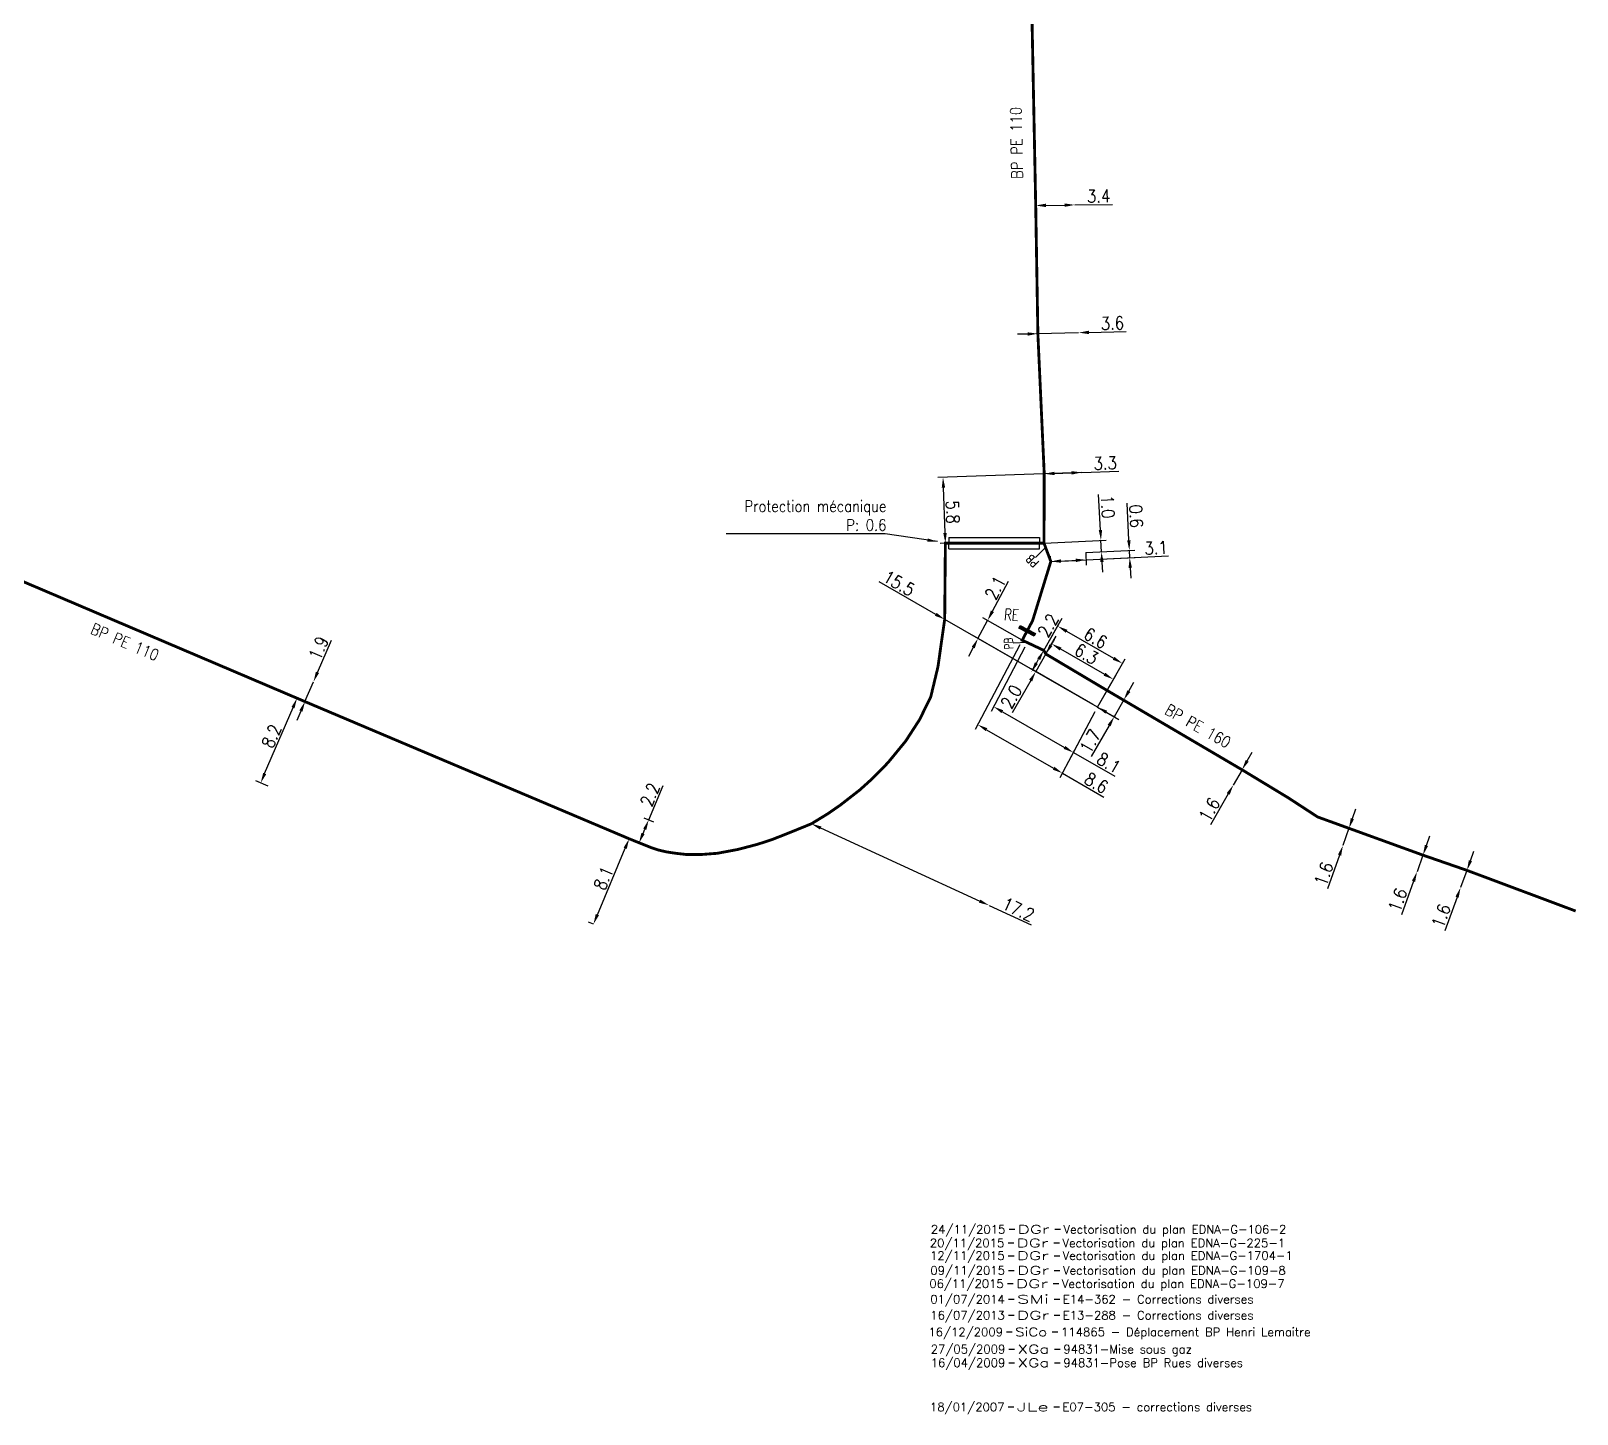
# Model space of a CAD drawing. Header units: millimetres. Extents: x 183997 to 185000, y 127999 to 129007.
# Drawn here: x 184864 to 185000.1, y 128010.3 to 128132 of the extents above; entities that cross this region are included whole.
import ezdxf
from ezdxf.enums import TextEntityAlignment as Align

# ---------------------------------------------------------------- set-up
doc = ezdxf.new("R2010")
doc.units = ezdxf.units.MM
doc.header["$PDMODE"] = 34
doc.linetypes.add('L_25_PE', pattern=[2000, 1000, 1000])
doc.layers.get('0').update_dxf_attribs({"linetype": 'CONTINUOUS'})
doc.layers.get('DEFPOINTS').update_dxf_attribs({"linetype": 'CONTINUOUS'})
for name, color, linetype in [('L_150', 1, 'CONTINUOUS'), ('L_340', 7, 'CONTINUOUS'), ('L_420', 7, 'CONTINUOUS')]:
    doc.layers.add(name, color=color, linetype=linetype)
doc.layers.add('L_910', color=7, linetype='CONTINUOUS', plot=False)
doc.styles.add('G_ROMANS', font='ROMANS.SHX', dxfattribs={"width": 0.75})
doc.styles.get("Standard").update_dxf_attribs({"font": 'romans.shx', "width": 0.85})
doc.dimstyles.get("Standard").update_dxf_attribs({"dimtxt": 1.5, "dimasz": 1.2, "dimexe": 0.625, "dimexo": 0.625, "dimgap": 0.25, "dimtad": 1, "dimdec": 1, "dimzin": 0, "dimdsep": 46, "dimtxsty": 'Standard', "dimcen": -0.5, "dimadec": 0, "dimazin": 0, "dimtfac": 1, "dimtdec": 1, "dimtmove": 0, "dimatfit": 3, "dimfxl": 0, "dimtolj": 1, "dimtzin": 0, "dimarcsym": 0})

# ---------------------------------------------------------------- blocks, each defined once
blk = doc.blocks.new('GIS_MODF')
at = {"color": 0, "linetype": 'Continuous', "flags": 128}
for points in [[(-2.26, -0.01), (-1.76, -0.01)], [(1.76, -0.01), (2.26, -0.01)]]:
    blk.add_lwpolyline(points, dxfattribs=at)
at = {"color": 0, "linetype": 'Continuous'}
blk.add_attdef('DATE', text='', height=0.75, dxfattribs=at).set_placement((-2.58, -0.39), align=Align.RIGHT)
at = {"color": 0, "linetype": 'Continuous', "width": 3.590909}
blk.add_attdef('USER', text='', height=0.75, dxfattribs=at).set_placement((-1.52, -0.39), (1.31, -0.39), align=Align.FIT)
at = {"color": 0, "linetype": 'Continuous'}
blk.add_attdef('DESC', (2.53, -0.39), '', height=0.75, dxfattribs=at)
blk = doc.blocks.new('L_340_13')
at = {"color": 0, "linetype": 'Continuous', "flags": 128}
blk.add_lwpolyline([(0, 0), (0, 1.25)], dxfattribs=at)
at = {"color": 0, "linetype": 'Continuous', "style": 'G_ROMANS', "width": 0.75}
blk.add_text('PB', height=0.75, dxfattribs=at).set_placement((0, 1.66), align=Align.MIDDLE)
at = {"color": 0, "linetype": 'Continuous', "width": 0.75, "flags": 3}
for tag, p in [('DEF_LEG', (0, -10)), ('DEF_COUP', (0, -12.5)), ('DEF_TYPE', (0, -15))]:
    blk.add_attdef(tag, text='', height=1.2, dxfattribs=at).set_placement(p, align=Align.MIDDLE)
blk = doc.blocks.new('L_340_21')
at = {"linetype": 'Continuous'}
blk.add_hatch(color=0, dxfattribs=at).paths.add_polyline_path([(0.125, 0.75), (-0.125, 0.75), (-0.125, -0.75), (0.125, -0.75)])
at = {"color": 0, "linetype": 'Continuous'}
blk.add_lwpolyline([(-0.125, 0.75), (0.125, 0.75), (0.125, -0.75), (-0.125, -0.75)], close=True, dxfattribs=at)
at = {"color": 0, "linetype": 'Continuous', "width": 0.75}
for tag, height, flags, p in [('RE', 1, 8, (0, 2)), ('DEF_LEG', 1.2, 3, (0, -5)), ('DEF_COUP', 1.2, 3, (0, -7.5)), ('DEF_TYPE', 1.2, 3, (0, -10))]:
    blk.add_attdef(tag, text='', height=height, dxfattribs=dict(at, flags=flags)).set_placement(p, align=Align.MIDDLE)
blk = doc.blocks.new('*D716')
at = {"layer": 'DEFPOINTS', "color": 0, "linetype": 'Continuous', "transparency": 16777216}
for p in [(184888.92, 128074.76), (184888.92, 128074.76), (184888.17, 128073.01)]:
    blk.add_point(p, dxfattribs=at)
at = {"layer": 'L_150', "color": 0, "linetype": 'Continuous', "lineweight": -2, "transparency": 16777216}
for p, q in [((184889.27, 128075.58), (184890.49, 128078.43)), ((184888.17, 128073.01), (184888.92, 128074.76)), ((184887.81, 128072.18), (184887.46, 128071.36))]:
    blk.add_line(p, q, dxfattribs=at)
at = {"layer": 'L_150', "color": 0, "linetype": 'Continuous', "transparency": 16777216}
for points in [[(184889.13, 128075.64), (184889.41, 128075.53), (184888.92, 128074.76)], [(184887.67, 128072.24), (184887.95, 128072.13), (184888.17, 128073.01)]]:
    blk.add_solid(points, dxfattribs=at)
at = {"layer": 'L_150', "color": 0, "linetype": 'Continuous', "transparency": 16777216, "insert": (184889.37, 128077.72), "char_height": 1.125, "attachment_point": 5, "rotation": 66.7526}
blk.add_mtext('\\A1;1.9', dxfattribs=at)
blk = doc.blocks.new('*D717')
at = {"layer": 'DEFPOINTS', "color": 0, "linetype": 'Continuous', "transparency": 16777216}
for p in [(184952.48, 128116.67), (184955.92, 128116.72), (184955.92, 128116.72)]:
    blk.add_point(p, dxfattribs=at)
at = {"layer": 'L_150', "color": 0, "linetype": 'Continuous', "lineweight": -2, "transparency": 16777216}
for p, q in [((184953.38, 128116.68), (184955.02, 128116.7)), ((184955.92, 128116.72), (184959.24, 128116.77))]:
    blk.add_line(p, q, dxfattribs=at)
at = {"layer": 'L_150', "color": 0, "linetype": 'Continuous', "transparency": 16777216}
for points in [[(184953.38, 128116.83), (184953.38, 128116.53), (184952.48, 128116.67)], [(184955.02, 128116.85), (184955.02, 128116.55), (184955.92, 128116.72)]]:
    blk.add_solid(points, dxfattribs=at)
at = {"layer": 'L_150', "color": 0, "linetype": 'Continuous', "transparency": 16777216, "insert": (184958.02, 128117.5), "char_height": 1.125, "attachment_point": 5, "rotation": 0.8617}
blk.add_mtext('\\A1;3.4', dxfattribs=at)
blk = doc.blocks.new('*D718')
at = {"layer": 'DEFPOINTS', "color": 0, "linetype": 'Continuous', "transparency": 16777216}
for p in [(184944.32, 128092.74), (184956.53, 128093.18), (184944.53, 128086.95)]:
    blk.add_point(p, dxfattribs=at)
at = {"layer": 'L_150', "color": 0, "linetype": 'Continuous', "lineweight": -2, "transparency": 16777216}
for p, q in [((184956.53, 128093.18), (184943.86, 128092.73)), ((184944.5, 128087.85), (184944.36, 128091.84)), ((184944.53, 128086.95), (184944.06, 128086.93))]:
    blk.add_line(p, q, dxfattribs=at)
at = {"layer": 'L_150', "color": 0, "linetype": 'Continuous', "transparency": 16777216}
for points in [[(184944.51, 128091.85), (184944.21, 128091.84), (184944.32, 128092.74)], [(184944.65, 128087.85), (184944.35, 128087.84), (184944.53, 128086.95)]]:
    blk.add_solid(points, dxfattribs=at)
at = {"layer": 'L_150', "color": 0, "linetype": 'Continuous', "transparency": 16777216, "insert": (184945.18, 128089.68), "char_height": 1.125, "attachment_point": 5, "rotation": 272.0302}
blk.add_mtext('\\A1;5.8', dxfattribs=at)
blk = doc.blocks.new('*D729')
at = {"layer": 'DEFPOINTS', "color": 0, "linetype": 'Continuous', "transparency": 16777216}
for p in [(184958.7, 128074.03), (184957.91, 128072.53), (184959.39, 128071.68)]:
    blk.add_point(p, dxfattribs=at)
at = {"layer": 'L_150', "color": 0, "linetype": 'Continuous', "lineweight": -2, "transparency": 16777216}
for p, q in [((184960.68, 128073.94), (184961.13, 128074.72)), ((184958.7, 128074.03), (184960.64, 128072.92)), ((184960.23, 128073.16), (184959.39, 128071.68)), ((184957.91, 128072.53), (184959.79, 128071.45)), ((184958.94, 128070.9), (184957.37, 128068.18))]:
    blk.add_line(p, q, dxfattribs=at)
at = {"layer": 'L_150', "color": 0, "linetype": 'Continuous', "transparency": 16777216}
for points in [[(184960.55, 128074.01), (184960.81, 128073.86), (184960.23, 128073.16)], [(184958.81, 128070.98), (184959.07, 128070.83), (184959.39, 128071.68)]]:
    blk.add_solid(points, dxfattribs=at)
at = {"layer": 'L_150', "color": 0, "linetype": 'Continuous', "transparency": 16777216, "insert": (184957.28, 128069.52), "char_height": 1.125, "attachment_point": 5, "rotation": 60.1479}
blk.add_mtext('\\A1;1.7', dxfattribs=at)
blk = doc.blocks.new('*D730')
at = {"layer": 'DEFPOINTS', "color": 0, "linetype": 'Continuous', "transparency": 16777216}
for p in [(184990.43, 128058.16), (184989.87, 128056.64), (184989.87, 128056.64)]:
    blk.add_point(p, dxfattribs=at)
at = {"layer": 'L_150', "color": 0, "linetype": 'Continuous', "lineweight": -2, "transparency": 16777216}
for p, q in [((184990.74, 128059.01), (184991.05, 128059.85)), ((184990.43, 128058.16), (184989.87, 128056.64)), ((184989.56, 128055.8), (184988.48, 128052.85))]:
    blk.add_line(p, q, dxfattribs=at)
at = {"layer": 'L_150', "color": 0, "linetype": 'Continuous', "transparency": 16777216}
for points in [[(184990.6, 128059.06), (184990.88, 128058.96), (184990.43, 128058.16)], [(184989.42, 128055.85), (184989.7, 128055.74), (184989.87, 128056.64)]]:
    blk.add_solid(points, dxfattribs=at)
at = {"layer": 'L_150', "color": 0, "linetype": 'Continuous', "transparency": 16777216, "insert": (184988.16, 128054.16), "char_height": 1.125, "attachment_point": 5, "rotation": 69.9086}
blk.add_mtext('\\A1;1.6', dxfattribs=at)
blk = doc.blocks.new('*D731')
at = {"layer": 'DEFPOINTS', "color": 0, "linetype": 'Continuous', "transparency": 16777216}
for p in [(184947.4, 128078.56), (184951.29, 128078.41), (184957.91, 128072.53)]:
    blk.add_point(p, dxfattribs=at)
at = {"layer": 'L_150', "color": 0, "linetype": 'Continuous', "lineweight": -2, "transparency": 16777216}
for p, q in [((184948.67, 128080.96), (184950.08, 128083.61)), ((184947.4, 128078.56), (184948.25, 128080.16)), ((184951.29, 128078.41), (184947.84, 128080.39)), ((184957.91, 128072.53), (184947, 128078.79)), ((184946.98, 128077.77), (184946.56, 128076.97))]:
    blk.add_line(p, q, dxfattribs=at)
at = {"layer": 'L_150', "color": 0, "linetype": 'Continuous', "transparency": 16777216}
for points in [[(184948.54, 128081.03), (184948.8, 128080.88), (184948.25, 128080.16)], [(184946.85, 128077.84), (184947.11, 128077.7), (184947.4, 128078.56)]]:
    blk.add_solid(points, dxfattribs=at)
at = {"layer": 'L_150', "color": 0, "linetype": 'Continuous', "transparency": 16777216, "insert": (184948.92, 128083.03), "char_height": 1.125, "attachment_point": 5, "rotation": 62.0801}
blk.add_mtext('\\A1;2.1', dxfattribs=at)
blk = doc.blocks.new('*D732')
at = {"layer": 'DEFPOINTS', "color": 0, "linetype": 'Continuous', "transparency": 16777216}
for p in [(184953.19, 128077.52), (184952.1, 128075.61), (184952.1, 128075.61)]:
    blk.add_point(p, dxfattribs=at)
at = {"layer": 'L_150', "color": 0, "linetype": 'Continuous', "lineweight": -2, "transparency": 16777216}
for p, q in [((184953.19, 128077.52), (184954.82, 128080.36)), ((184952.54, 128076.39), (184952.74, 128076.74))]:
    blk.add_line(p, q, dxfattribs=at)
at = {"layer": 'L_150', "color": 0, "linetype": 'Continuous', "transparency": 16777216}
for points in [[(184952.61, 128076.81), (184952.87, 128076.67), (184953.19, 128077.52)], [(184952.41, 128076.47), (184952.67, 128076.32), (184952.1, 128075.61)]]:
    blk.add_solid(points, dxfattribs=at)
at = {"layer": 'L_150', "color": 0, "linetype": 'Continuous', "transparency": 16777216, "insert": (184953.58, 128079.71), "char_height": 1.125, "attachment_point": 5, "rotation": 60.1479}
blk.add_mtext('\\A1;2.2', dxfattribs=at)
blk = doc.blocks.new('*D733')
at = {"layer": 'DEFPOINTS', "color": 0, "linetype": 'Continuous', "transparency": 16777216}
for p in [(184953.19, 128077.52), (184960.12, 128076.37), (184957.91, 128072.53)]:
    blk.add_point(p, dxfattribs=at)
at = {"layer": 'L_150', "color": 0, "linetype": 'Continuous', "lineweight": -2, "transparency": 16777216}
for p, q in [((184953.19, 128077.52), (184954.64, 128080.05)), ((184955.19, 128079.2), (184959.34, 128076.82)), ((184957.91, 128072.53), (184960.35, 128076.78))]:
    blk.add_line(p, q, dxfattribs=at)
at = {"layer": 'L_150', "color": 0, "linetype": 'Continuous', "transparency": 16777216}
for points in [[(184955.27, 128079.33), (184955.12, 128079.07), (184954.41, 128079.65)], [(184959.41, 128076.95), (184959.26, 128076.69), (184960.12, 128076.37)]]:
    blk.add_solid(points, dxfattribs=at)
at = {"layer": 'L_150', "color": 0, "linetype": 'Continuous', "transparency": 16777216, "insert": (184957.75, 128078.6), "char_height": 1.125, "attachment_point": 5, "rotation": 330.1479}
blk.add_mtext('\\A1;6.6', dxfattribs=at)
blk = doc.blocks.new('*D927')
at = {"layer": 'DEFPOINTS', "color": 0, "linetype": 'Continuous', "transparency": 16777216}
for p in [(184932.74, 128062.26), (184948.37, 128055.08), (184948.37, 128055.08)]:
    blk.add_point(p, dxfattribs=at)
at = {"layer": 'L_150', "color": 0, "linetype": 'Continuous', "lineweight": -2, "transparency": 16777216}
for p, q in [((184933.55, 128061.89), (184947.55, 128055.46)), ((184948.37, 128055.08), (184952.07, 128053.38))]:
    blk.add_line(p, q, dxfattribs=at)
at = {"layer": 'L_150', "color": 0, "linetype": 'Continuous', "transparency": 16777216}
for points in [[(184933.62, 128062.02), (184933.49, 128061.75), (184932.74, 128062.26)], [(184947.61, 128055.59), (184947.48, 128055.32), (184948.37, 128055.08)]]:
    blk.add_solid(points, dxfattribs=at)
at = {"layer": 'L_150', "color": 0, "linetype": 'Continuous', "transparency": 16777216, "insert": (184950.95, 128054.72), "char_height": 1.125, "attachment_point": 5, "rotation": 335.3191}
blk.add_mtext('\\A1;17.2', dxfattribs=at)
blk = doc.blocks.new('*D930')
at = {"layer": 'DEFPOINTS', "color": 0, "linetype": 'Continuous', "transparency": 16777216}
for p in [(184917.55, 128062.97), (184918.42, 128062.61), (184916.7, 128060.94)]:
    blk.add_point(p, dxfattribs=at)
at = {"layer": 'L_150', "color": 0, "linetype": 'Continuous', "lineweight": -2, "transparency": 16777216}
for p, q in [((184918.42, 128062.61), (184919.69, 128065.63)), ((184917.98, 128062.79), (184918.85, 128062.43)), ((184917.13, 128060.76), (184918.01, 128060.4)), ((184917.92, 128061.41), (184918.07, 128061.77))]:
    blk.add_line(p, q, dxfattribs=at)
at = {"layer": 'L_150', "color": 0, "linetype": 'Continuous', "transparency": 16777216}
for points in [[(184917.94, 128061.83), (184918.21, 128061.72), (184918.42, 128062.61)], [(184917.78, 128061.46), (184918.06, 128061.35), (184917.57, 128060.58)]]:
    blk.add_solid(points, dxfattribs=at)
at = {"layer": 'L_150', "color": 0, "linetype": 'Continuous', "transparency": 16777216, "insert": (184918.54, 128064.82), "char_height": 1.125, "attachment_point": 5, "rotation": 67.288}
blk.add_mtext('\\A1;2.2', dxfattribs=at)
blk = doc.blocks.new('*D931')
at = {"layer": 'DEFPOINTS', "color": 0, "linetype": 'Continuous', "transparency": 16777216}
for p in [(184980.05, 128061.86), (184979.52, 128060.35), (184979.52, 128060.35)]:
    blk.add_point(p, dxfattribs=at)
at = {"layer": 'L_150', "color": 0, "linetype": 'Continuous', "lineweight": -2, "transparency": 16777216}
for p, q in [((184980.35, 128062.71), (184980.65, 128063.56)), ((184980.05, 128061.86), (184979.52, 128060.35)), ((184979.22, 128059.5), (184978.17, 128056.54))]:
    blk.add_line(p, q, dxfattribs=at)
at = {"layer": 'L_150', "color": 0, "linetype": 'Continuous', "transparency": 16777216}
for points in [[(184980.21, 128062.76), (184980.49, 128062.66), (184980.05, 128061.86)], [(184979.08, 128059.55), (184979.36, 128059.45), (184979.52, 128060.35)]]:
    blk.add_solid(points, dxfattribs=at)
at = {"layer": 'L_150', "color": 0, "linetype": 'Continuous', "transparency": 16777216, "insert": (184977.84, 128057.85), "char_height": 1.125, "attachment_point": 5, "rotation": 70.5097}
blk.add_mtext('\\A1;1.6', dxfattribs=at)
blk = doc.blocks.new('*D932')
at = {"layer": 'DEFPOINTS', "color": 0, "linetype": 'Continuous', "transparency": 16777216}
for p in [(184916.7, 128060.94), (184916.7, 128060.94), (184913.56, 128053.43)]:
    blk.add_point(p, dxfattribs=at)
at = {"layer": 'L_150', "color": 0, "linetype": 'Continuous', "lineweight": -2, "transparency": 16777216}
for p, q in [((184916.7, 128060.94), (184916.26, 128061.12)), ((184913.9, 128054.26), (184916.35, 128060.11)), ((184913.56, 128053.43), (184913.12, 128053.61))]:
    blk.add_line(p, q, dxfattribs=at)
at = {"layer": 'L_150', "color": 0, "linetype": 'Continuous', "transparency": 16777216}
for points in [[(184916.21, 128060.16), (184916.49, 128060.05), (184916.7, 128060.94)], [(184913.76, 128054.32), (184914.04, 128054.2), (184913.56, 128053.43)]]:
    blk.add_solid(points, dxfattribs=at)
at = {"layer": 'L_150', "color": 0, "linetype": 'Continuous', "transparency": 16777216, "insert": (184914.43, 128057.47), "char_height": 1.125, "attachment_point": 5, "rotation": 67.288}
blk.add_mtext('\\A1;8.1', dxfattribs=at)
blk = doc.blocks.new('*D933')
at = {"layer": 'DEFPOINTS', "color": 0, "linetype": 'Continuous', "transparency": 16777216}
for p in [(184986.56, 128059.5), (184986.04, 128058.04), (184986.04, 128058.04)]:
    blk.add_point(p, dxfattribs=at)
at = {"layer": 'L_150', "color": 0, "linetype": 'Continuous', "lineweight": -2, "transparency": 16777216}
for p, q in [((184986.87, 128060.35), (184987.17, 128061.19)), ((184986.56, 128059.5), (184986.04, 128058.04)), ((184985.73, 128057.2), (184984.67, 128054.24))]:
    blk.add_line(p, q, dxfattribs=at)
at = {"layer": 'L_150', "color": 0, "linetype": 'Continuous', "transparency": 16777216}
for points in [[(184986.73, 128060.4), (184987.01, 128060.3), (184986.56, 128059.5)], [(184985.59, 128057.25), (184985.87, 128057.14), (184986.04, 128058.04)]]:
    blk.add_solid(points, dxfattribs=at)
at = {"layer": 'L_150', "color": 0, "linetype": 'Continuous', "transparency": 16777216, "insert": (184984.34, 128055.55), "char_height": 1.125, "attachment_point": 5, "rotation": 70.2129}
blk.add_mtext('\\A1;1.6', dxfattribs=at)
blk = doc.blocks.new('*D934')
at = {"layer": 'DEFPOINTS', "color": 0, "linetype": 'Continuous', "transparency": 16777216}
for p in [(184887.47, 128073.31), (184888.17, 128073.01), (184884.92, 128065.57)]:
    blk.add_point(p, dxfattribs=at)
at = {"layer": 'L_150', "color": 0, "linetype": 'Continuous', "lineweight": -2, "transparency": 16777216}
for p, q in [((184888.17, 128073.01), (184887.04, 128073.5)), ((184884.62, 128066.68), (184887.12, 128072.49)), ((184884.92, 128065.57), (184883.84, 128066.04))]:
    blk.add_line(p, q, dxfattribs=at)
at = {"layer": 'L_150', "color": 0, "linetype": 'Continuous', "transparency": 16777216}
for points in [[(184886.98, 128072.54), (184887.25, 128072.43), (184887.47, 128073.31)], [(184884.49, 128066.74), (184884.76, 128066.62), (184884.27, 128065.85)]]:
    blk.add_solid(points, dxfattribs=at)
at = {"layer": 'L_150', "color": 0, "linetype": 'Continuous', "transparency": 16777216, "insert": (184885.22, 128069.97), "char_height": 1.125, "attachment_point": 5, "rotation": 66.7526}
blk.add_mtext('\\A1;8.2', dxfattribs=at)
blk = doc.blocks.new('*D935')
at = {"layer": 'DEFPOINTS', "color": 0, "linetype": 'Continuous', "transparency": 16777216}
for p in [(184970.64, 128067.01), (184969.87, 128065.67), (184969.87, 128065.67)]:
    blk.add_point(p, dxfattribs=at)
at = {"layer": 'L_150', "color": 0, "linetype": 'Continuous', "lineweight": -2, "transparency": 16777216}
for p, q in [((184971.09, 128067.79), (184971.54, 128068.57)), ((184970.64, 128067.01), (184969.87, 128065.67)), ((184969.42, 128064.89), (184967.86, 128062.16))]:
    blk.add_line(p, q, dxfattribs=at)
at = {"layer": 'L_150', "color": 0, "linetype": 'Continuous', "transparency": 16777216}
for points in [[(184970.96, 128067.87), (184971.22, 128067.72), (184970.64, 128067.01)], [(184969.29, 128064.96), (184969.55, 128064.81), (184969.87, 128065.67)]]:
    blk.add_solid(points, dxfattribs=at)
at = {"layer": 'L_150', "color": 0, "linetype": 'Continuous', "transparency": 16777216, "insert": (184967.77, 128063.51), "char_height": 1.125, "attachment_point": 5, "rotation": 60.1477}
blk.add_mtext('\\A1;1.6', dxfattribs=at)
blk = doc.blocks.new('*D1058')
at = {"layer": 'DEFPOINTS', "color": 0, "linetype": 'Continuous', "transparency": 16777216}
for p in [(184953.21, 128086.96), (184956.88, 128086.12), (184958.27, 128086.19)]:
    blk.add_point(p, dxfattribs=at)
at = {"layer": 'L_150', "color": 0, "linetype": 'Continuous', "lineweight": -2, "transparency": 16777216}
for p, q in [((184958.18, 128088.11), (184958.02, 128091.25)), ((184953.21, 128086.96), (184958.69, 128087.23)), ((184958.27, 128086.19), (184958.22, 128087.21)), ((184956.88, 128086.12), (184958.74, 128086.21)), ((184958.31, 128085.29), (184958.36, 128084.39))]:
    blk.add_line(p, q, dxfattribs=at)
at = {"layer": 'L_150', "color": 0, "linetype": 'Continuous', "transparency": 16777216}
for points in [[(184958.33, 128088.12), (184958.03, 128088.1), (184958.22, 128087.21)], [(184958.46, 128085.3), (184958.16, 128085.28), (184958.27, 128086.19)]]:
    blk.add_solid(points, dxfattribs=at)
at = {"layer": 'L_150', "color": 0, "linetype": 'Continuous', "transparency": 16777216, "insert": (184958.82, 128090.16), "char_height": 1.125, "attachment_point": 5, "rotation": 272.8238}
blk.add_mtext('\\A1;1.0', dxfattribs=at)
blk = doc.blocks.new('*D1077')
at = {"layer": 'DEFPOINTS', "color": 0, "linetype": 'Continuous', "transparency": 16777216}
for p in [(184953.37, 128077.2), (184959.31, 128074.97), (184957.91, 128072.53)]:
    blk.add_point(p, dxfattribs=at)
at = {"layer": 'L_150', "color": 0, "linetype": 'Continuous', "lineweight": -2, "transparency": 16777216}
for p, q in [((184953.37, 128077.2), (184954.12, 128078.49)), ((184954.67, 128077.64), (184958.53, 128075.42)), ((184957.91, 128072.53), (184959.55, 128075.38))]:
    blk.add_line(p, q, dxfattribs=at)
at = {"layer": 'L_150', "color": 0, "linetype": 'Continuous', "transparency": 16777216}
for points in [[(184954.74, 128077.77), (184954.59, 128077.51), (184953.88, 128078.09)], [(184958.61, 128075.55), (184958.46, 128075.29), (184959.31, 128074.97)]]:
    blk.add_solid(points, dxfattribs=at)
at = {"layer": 'L_150', "color": 0, "linetype": 'Continuous', "transparency": 16777216, "insert": (184956.94, 128077.2), "char_height": 1.125, "attachment_point": 5, "rotation": 330.1479}
blk.add_mtext('\\A1;6.3', dxfattribs=at)
blk = doc.blocks.new('*D1095')
at = {"layer": 'DEFPOINTS', "color": 0, "linetype": 'Continuous', "transparency": 16777216}
for p in [(184953.81, 128085.34), (184956.88, 128086.12), (184956.91, 128085.49)]:
    blk.add_point(p, dxfattribs=at)
at = {"layer": 'L_150', "color": 0, "linetype": 'Continuous', "lineweight": -2, "transparency": 16777216}
for p, q in [((184953.81, 128085.34), (184953.79, 128085.8)), ((184954.71, 128085.38), (184956.01, 128085.44)), ((184956.88, 128086.12), (184956.93, 128085.02)), ((184956.91, 128085.49), (184964.16, 128085.85))]:
    blk.add_line(p, q, dxfattribs=at)
at = {"layer": 'L_150', "color": 0, "linetype": 'Continuous', "transparency": 16777216}
for points in [[(184954.7, 128085.53), (184954.72, 128085.23), (184953.81, 128085.34)], [(184956, 128085.59), (184956.02, 128085.29), (184956.91, 128085.49)]]:
    blk.add_solid(points, dxfattribs=at)
at = {"layer": 'L_150', "color": 0, "linetype": 'Continuous', "transparency": 16777216, "insert": (184963.07, 128086.54), "char_height": 1.125, "attachment_point": 5, "rotation": 2.8238}
blk.add_mtext('\\A1;3.1', dxfattribs=at)
blk = doc.blocks.new('*D1096')
at = {"layer": 'DEFPOINTS', "color": 0, "linetype": 'Continuous', "transparency": 16777216}
for p in [(184953.23, 128093.06), (184956.53, 128093.18), (184956.53, 128093.18)]:
    blk.add_point(p, dxfattribs=at)
at = {"layer": 'L_150', "color": 0, "linetype": 'Continuous', "lineweight": -2, "transparency": 16777216}
for p, q in [((184956.53, 128093.18), (184959.81, 128093.29)), ((184954.13, 128093.09), (184955.63, 128093.14))]:
    blk.add_line(p, q, dxfattribs=at)
at = {"layer": 'L_150', "color": 0, "linetype": 'Continuous', "transparency": 16777216}
for points in [[(184955.62, 128093.29), (184955.64, 128092.99), (184956.53, 128093.18)], [(184954.13, 128093.24), (184954.14, 128092.94), (184953.23, 128093.06)]]:
    blk.add_solid(points, dxfattribs=at)
at = {"layer": 'L_150', "color": 0, "linetype": 'Continuous', "transparency": 16777216, "insert": (184958.59, 128094), "char_height": 1.125, "attachment_point": 5, "rotation": 2.0302}
blk.add_mtext('\\A1;3.3', dxfattribs=at)
blk = doc.blocks.new('*D1098')
at = {"layer": 'DEFPOINTS', "color": 0, "linetype": 'Continuous', "transparency": 16777216}
for p in [(184953.81, 128085.34), (184956.88, 128086.12), (184960.72, 128086.31)]:
    blk.add_point(p, dxfattribs=at)
at = {"layer": 'L_150', "color": 0, "linetype": 'Continuous', "lineweight": -2, "transparency": 16777216}
for p, q in [((184960.68, 128087.21), (184960.52, 128090.48)), ((184953.81, 128085.34), (184961.22, 128085.7)), ((184956.88, 128086.12), (184961.19, 128086.33)), ((184960.75, 128085.68), (184960.72, 128086.31)), ((184960.8, 128084.78), (184960.84, 128083.88))]:
    blk.add_line(p, q, dxfattribs=at)
at = {"layer": 'L_150', "color": 0, "linetype": 'Continuous', "transparency": 16777216}
for points in [[(184960.83, 128087.21), (184960.53, 128087.2), (184960.72, 128086.31)], [(184960.95, 128084.79), (184960.65, 128084.77), (184960.75, 128085.68)]]:
    blk.add_solid(points, dxfattribs=at)
at = {"layer": 'L_150', "color": 0, "linetype": 'Continuous', "transparency": 16777216, "insert": (184961.32, 128089.33), "char_height": 1.125, "attachment_point": 5, "rotation": 272.8238}
blk.add_mtext('\\A1;0.6', dxfattribs=at)
blk = doc.blocks.new('*D1112')
at = {"layer": 'DEFPOINTS', "color": 0, "linetype": 'Continuous', "transparency": 16777216}
for p in [(184953.37, 128077.2), (184953.37, 128077.2), (184957.91, 128072.53)]:
    blk.add_point(p, dxfattribs=at)
at = {"layer": 'L_150', "color": 0, "linetype": 'Continuous', "lineweight": -2, "transparency": 16777216}
for p, q in [((184953.82, 128077.98), (184954.27, 128078.76)), ((184953.37, 128077.2), (184952.48, 128075.65)), ((184957.5, 128072.76), (184952.08, 128075.88)), ((184952.04, 128074.86), (184950.4, 128072.02))]:
    blk.add_line(p, q, dxfattribs=at)
at = {"layer": 'L_150', "color": 0, "linetype": 'Continuous', "transparency": 16777216}
for points in [[(184953.69, 128078.05), (184953.95, 128077.9), (184953.37, 128077.2)], [(184951.9, 128074.94), (184952.17, 128074.79), (184952.48, 128075.65)]]:
    blk.add_solid(points, dxfattribs=at)
at = {"layer": 'L_150', "color": 0, "linetype": 'Continuous', "transparency": 16777216, "insert": (184950.34, 128073.43), "char_height": 1.125, "attachment_point": 5, "rotation": 60.1479}
blk.add_mtext('\\A1;2.0', dxfattribs=at)
blk = doc.blocks.new('*D1113')
at = {"layer": 'DEFPOINTS', "color": 0, "linetype": 'Continuous', "transparency": 16777216}
for p in [(184944.47, 128080.25), (184957.91, 128072.53), (184957.91, 128072.53)]:
    blk.add_point(p, dxfattribs=at)
at = {"layer": 'L_150', "color": 0, "linetype": 'Continuous', "lineweight": -2, "transparency": 16777216}
for p, q in [((184943.69, 128080.69), (184938.7, 128083.56)), ((184957.91, 128072.53), (184944.47, 128080.25)), ((184958.69, 128072.08), (184959.47, 128071.63))]:
    blk.add_line(p, q, dxfattribs=at)
at = {"layer": 'L_150', "color": 0, "linetype": 'Continuous', "transparency": 16777216}
for points in [[(184943.76, 128080.82), (184943.61, 128080.56), (184944.47, 128080.25)], [(184958.77, 128072.21), (184958.62, 128071.95), (184957.91, 128072.53)]]:
    blk.add_solid(points, dxfattribs=at)
at = {"layer": 'L_150', "color": 0, "linetype": 'Continuous', "transparency": 16777216, "insert": (184940.44, 128083.42), "char_height": 1.125, "attachment_point": 5, "rotation": 330.1482}
blk.add_mtext('\\A1;15.5', dxfattribs=at)
blk = doc.blocks.new('*D1115')
at = {"layer": 'DEFPOINTS', "color": 0, "linetype": 'Continuous', "transparency": 16777216}
for p in [(184951.75, 128078.2), (184957.91, 128072.53), (184955.8, 128068.53)]:
    blk.add_point(p, dxfattribs=at)
at = {"layer": 'L_340', "color": 0, "linetype": 'Continuous', "lineweight": -2, "transparency": 16777216}
for p, q in [((184951.53, 128077.79), (184948.55, 128072.15)), ((184949.55, 128072.12), (184955.02, 128068.98)), ((184957.69, 128072.12), (184955.58, 128068.12)), ((184955.8, 128068.53), (184959.45, 128066.44))]:
    blk.add_line(p, q, dxfattribs=at)
at = {"layer": 'L_340', "color": 0, "linetype": 'Continuous', "transparency": 16777216}
for points in [[(184949.62, 128072.25), (184949.48, 128071.99), (184948.77, 128072.57)], [(184955.09, 128069.11), (184954.94, 128068.85), (184955.8, 128068.53)]]:
    blk.add_solid(points, dxfattribs=at)
at = {"layer": 'L_340', "color": 0, "linetype": 'Continuous', "transparency": 16777216, "insert": (184958.91, 128067.61), "char_height": 1.125, "attachment_point": 5, "rotation": 330.1483}
blk.add_mtext('\\A1;8.1', dxfattribs=at)
blk = doc.blocks.new('*D1117')
at = {"layer": 'DEFPOINTS', "color": 0, "linetype": 'Continuous', "transparency": 16777216}
for p in [(184951.29, 128078.41), (184957.91, 128072.53), (184954.83, 128066.71)]:
    blk.add_point(p, dxfattribs=at)
at = {"layer": 'L_150', "color": 0, "linetype": 'Continuous', "lineweight": -2, "transparency": 16777216}
for p, q in [((184951.07, 128078), (184947.15, 128070.57)), ((184957.69, 128072.12), (184954.61, 128066.29)), ((184948.15, 128070.54), (184954.05, 128067.15)), ((184954.83, 128066.71), (184958.48, 128064.61))]:
    blk.add_line(p, q, dxfattribs=at)
at = {"layer": 'L_150', "color": 0, "linetype": 'Continuous', "transparency": 16777216}
for points in [[(184948.22, 128070.67), (184948.08, 128070.41), (184947.37, 128070.99)], [(184954.13, 128067.28), (184953.98, 128067.02), (184954.83, 128066.71)]]:
    blk.add_solid(points, dxfattribs=at)
at = {"layer": 'L_150', "color": 0, "linetype": 'Continuous', "transparency": 16777216, "insert": (184957.82, 128065.85), "char_height": 1.125, "attachment_point": 5, "rotation": 330.1483}
blk.add_mtext('\\A1;8.6', dxfattribs=at)
blk = doc.blocks.new('*D1119')
at = {"layer": 'DEFPOINTS', "color": 0, "linetype": 'Continuous', "transparency": 16777216}
for p in [(184952.67, 128105.39), (184956.26, 128105.48), (184956.26, 128105.48)]:
    blk.add_point(p, dxfattribs=at)
at = {"layer": 'L_150', "color": 0, "linetype": 'Continuous', "lineweight": -2, "transparency": 16777216}
for p, q in [((184957.16, 128105.5), (184960.44, 128105.59)), ((184951.77, 128105.36), (184950.87, 128105.34)), ((184952.67, 128105.39), (184956.26, 128105.48))]:
    blk.add_line(p, q, dxfattribs=at)
at = {"layer": 'L_150', "color": 0, "linetype": 'Continuous', "transparency": 16777216}
for points in [[(184957.16, 128105.65), (184957.17, 128105.35), (184956.26, 128105.48)], [(184951.76, 128105.51), (184951.77, 128105.21), (184952.67, 128105.39)]]:
    blk.add_solid(points, dxfattribs=at)
at = {"layer": 'L_150', "color": 0, "linetype": 'Continuous', "transparency": 16777216, "insert": (184959.23, 128106.31), "char_height": 1.125, "attachment_point": 5, "rotation": 1.5013}
blk.add_mtext('\\A1;3.6', dxfattribs=at)

msp = doc.modelspace()

# ---------------------------------------------------------------- linework, layer by layer
at = {"layer": 'L_150', "linetype": 'L_25_PE', "const_width": 0.25, "flags": 128}
msp.add_lwpolyline([(184844.63, 128091.7), (184846.37, 128090.96), (184846.37, 128090.96), (184846.37, 128090.96), (184846.37, 128090.96), (184856.57, 128086.46), (184856.57, 128086.46), (184862.57, 128083.91), (184888.17, 128073.01), (184916.7, 128060.94), (184918.62, 128060.17), (184919.31, 128059.94), (184920.01, 128059.78), (184920.81, 128059.66), (184921.77, 128059.55), (184922.98, 128059.55), (184924.45, 128059.66), (184926.27, 128060), (184927.99, 128060.45), (184929.33, 128060.89), (184930.75, 128061.45), (184932.74, 128062.26), (184934.18, 128063.14), (184935.28, 128063.9), (184937, 128065.24), (184938.12, 128066.25), (184939.48, 128067.64), (184941.04, 128069.54), (184942.25, 128071.41), (184943.24, 128073.41), (184943.88, 128076.09), (184944.23, 128078.58), (184944.47, 128080.25), (184944.53, 128086.95), (184953.21, 128086.96), (184953.23, 128093.06), (184952.67, 128105.39), (184952.48, 128116.67), (184951.91, 128145.33), (184951.96, 128147.78), (184952.19, 128158.35), (184953.22, 128203.08), (184953.67, 128216.45), (184954.17, 128223.74), (184954.17, 128223.74), (184954.31, 128228.78)], dxfattribs=at)
at = {"layer": 'L_150', "linetype": 'L_25_PE', "flags": 128}
msp.add_lwpolyline([(184953.21, 128086.96, 0.25, 0.25, 0), (184953.35, 128086.57, 0.25, 0.25, 0), (184953.81, 128085.34, 0.25, 0.25, 0), (184952.21, 128080.14, 0.25, 0.25, 0), (184951.73, 128079.24, 0.25, 0.25, 0), (184951.29, 128078.41, 0.25, 0.25, 0), (184951.29, 128078.41, 0.25, 0.25, 0), (184951.75, 128078.2, 0.25, 0.25, 0), (184953.19, 128077.52, 0.25, 0.25, 0), (184953.37, 128077.2, 0.25, 0.25, 0), (184958.7, 128074.03, 0.25, 0.25, 0), (184970.64, 128067.01, 0.25, 0.25, 0), (184974.73, 128064.53, 0.25, 0.25, 0), (184977.29, 128062.86, 0.25, 0.25, 0), (184980.05, 128061.86, 0.25, 0.25, 0), (184986.56, 128059.5, 0.25, 0.25, 0), (184990.43, 128058.16, 0.25, 0.25, 0), (185000, 128054.58, 0, 0, 0)], format="xyseb", dxfattribs=at)
at = {"layer": 'L_420', "color": 7, "linetype": 'CONTINUOUS'}
for p, q in [((184944.83, 128087.46), (184944.83, 128086.96)), ((184944.83, 128087.46), (184952.81, 128087.46)), ((184944.84, 128086.46), (184944.83, 128086.96)), ((184952.81, 128087.46), (184952.81, 128086.96)), ((184952.81, 128086.46), (184952.81, 128086.96)), ((184944.84, 128086.46), (184952.81, 128086.46))]:
    msp.add_line(p, q, dxfattribs=at)

# ---------------------------------------------------------------- block references
at = {"layer": 'L_340'}
for p, rotation in [((184953.35, 128086.57), 135.5072149620196), ((184951.75, 128078.2), 92.77361568641003)]:
    msp.add_blockref('L_340_13', p, dxfattribs=dict(at, rotation=rotation))
ref = msp.add_blockref('L_340_21', (184951.73, 128079.24), dxfattribs=dict(at, rotation=62.09489258257106))
ref.add_attrib('RE', 'RE', dxfattribs={"layer": '0', "height": 1, "rotation": 355.8435, "style": 'G_ROMANS', "width": 0.75, "flags": 8}).set_placement((184950.35, 128080.65), align=Align.MIDDLE)
at = {"layer": 'L_910'}
ref = msp.add_blockref('GIS_MODF', (184952.39, 128026.58), dxfattribs=at)
ref.add_attrib('DATE', '24/11/2015', dxfattribs={"layer": '0', "color": 0, "linetype": 'Continuous', "height": 0.75}).set_placement((184949.81, 128026.19), align=Align.RIGHT)
ref.add_attrib('USER', 'DGr', dxfattribs={"layer": '0', "color": 0, "linetype": 'Continuous', "height": 0.75, "width": 1.462963}).set_placement((184950.88, 128026.19), (184953.7, 128026.19), align=Align.FIT)
ref.add_attrib('DESC', 'Vectorisation du plan EDNA-G-106-2', (184954.92, 128026.19), dxfattribs={"layer": '0', "color": 0, "linetype": 'Continuous', "height": 0.75})
ref = msp.add_blockref('GIS_MODF', (184952.31, 128025.38), dxfattribs=at)
ref.add_attrib('DATE', '20/11/2015', dxfattribs={"layer": '0', "color": 0, "linetype": 'Continuous', "height": 0.75}).set_placement((184949.72, 128024.99), align=Align.RIGHT)
ref.add_attrib('USER', 'DGr', dxfattribs={"layer": '0', "color": 0, "linetype": 'Continuous', "height": 0.75, "width": 1.462963}).set_placement((184950.79, 128024.99), (184953.61, 128024.99), align=Align.FIT)
ref.add_attrib('DESC', 'Vectorisation du plan EDNA-G-225-1', (184954.83, 128024.99), dxfattribs={"layer": '0', "color": 0, "linetype": 'Continuous', "height": 0.75})
ref = msp.add_blockref('GIS_MODF', (184952.33, 128024.26), dxfattribs=at)
ref.add_attrib('DATE', '12/11/2015', dxfattribs={"layer": '0', "color": 0, "linetype": 'Continuous', "height": 0.75}).set_placement((184949.74, 128023.88), align=Align.RIGHT)
ref.add_attrib('USER', 'DGr', dxfattribs={"layer": '0', "color": 0, "linetype": 'Continuous', "height": 0.75, "width": 1.462963}).set_placement((184950.81, 128023.88), (184953.63, 128023.88), align=Align.FIT)
ref.add_attrib('DESC', 'Vectorisation du plan EDNA-G-1704-1', (184954.85, 128023.88), dxfattribs={"layer": '0', "color": 0, "linetype": 'Continuous', "height": 0.75})
ref = msp.add_blockref('GIS_MODF', (184952.35, 128022.97), dxfattribs=at)
ref.add_attrib('DATE', '09/11/2015', dxfattribs={"layer": '0', "color": 0, "linetype": 'Continuous', "height": 0.75}).set_placement((184949.77, 128022.58), align=Align.RIGHT)
ref.add_attrib('USER', 'DGr', dxfattribs={"layer": '0', "color": 0, "linetype": 'Continuous', "height": 0.75, "width": 1.462963}).set_placement((184950.84, 128022.58), (184953.66, 128022.58), align=Align.FIT)
ref.add_attrib('DESC', 'Vectorisation du plan EDNA-G-109-8', (184954.88, 128022.58), dxfattribs={"layer": '0', "color": 0, "linetype": 'Continuous', "height": 0.75})
ref = msp.add_blockref('GIS_MODF', (184952.26, 128021.8), dxfattribs=at)
ref.add_attrib('DATE', '06/11/2015', dxfattribs={"layer": '0', "color": 0, "linetype": 'Continuous', "height": 0.75}).set_placement((184949.67, 128021.41), align=Align.RIGHT)
ref.add_attrib('USER', 'DGr', dxfattribs={"layer": '0', "color": 0, "linetype": 'Continuous', "height": 0.75, "width": 1.462963}).set_placement((184950.74, 128021.41), (184953.56, 128021.41), align=Align.FIT)
ref.add_attrib('DESC', 'Vectorisation du plan EDNA-G-109-7', (184954.78, 128021.41), dxfattribs={"layer": '0', "color": 0, "linetype": 'Continuous', "height": 0.75})
ref = msp.add_blockref('GIS_MODF', (184952.34, 128020.42), dxfattribs=at)
ref.add_attrib('DATE', '01/07/2014', dxfattribs={"layer": '0', "color": 0, "linetype": 'Continuous', "height": 0.75}).set_placement((184949.76, 128020.04), align=Align.RIGHT)
ref.add_attrib('USER', 'SMi', dxfattribs={"layer": '0', "color": 0, "linetype": 'Continuous', "height": 0.75, "width": 1.612245}).set_placement((184950.83, 128020.04), (184953.65, 128020.04), align=Align.FIT)
ref.add_attrib('DESC', 'E14-362 - Corrections diverses', (184954.87, 128020.04), dxfattribs={"layer": '0', "color": 0, "linetype": 'Continuous', "height": 0.75})
ref = msp.add_blockref('GIS_MODF', (184952.34, 128019.02), dxfattribs=at)
ref.add_attrib('DATE', '16/07/2013', dxfattribs={"layer": '0', "color": 0, "linetype": 'Continuous', "height": 0.75}).set_placement((184949.76, 128018.63), align=Align.RIGHT)
ref.add_attrib('USER', 'DGr', dxfattribs={"layer": '0', "color": 0, "linetype": 'Continuous', "height": 0.75, "width": 1.462963}).set_placement((184950.83, 128018.63), (184953.65, 128018.63), align=Align.FIT)
ref.add_attrib('DESC', 'E13-288 - Corrections diverses', (184954.87, 128018.63), dxfattribs={"layer": '0', "color": 0, "linetype": 'Continuous', "height": 0.75})
ref = msp.add_blockref('GIS_MODF', (184952.18, 128017.55), dxfattribs=at)
ref.add_attrib('DATE', '16/12/2009', dxfattribs={"layer": '0', "color": 0, "linetype": 'Continuous', "height": 0.75}).set_placement((184949.6, 128017.16), align=Align.RIGHT)
ref.add_attrib('USER', 'SiCo', dxfattribs={"layer": '0', "color": 0, "linetype": 'Continuous', "height": 0.75, "width": 1.215385}).set_placement((184950.67, 128017.16), (184953.49, 128017.16), align=Align.FIT)
ref.add_attrib('DESC', '114865 - Déplacement BP Henri Lemaitre', (184954.71, 128017.16), dxfattribs={"layer": '0', "color": 0, "linetype": 'Continuous', "height": 0.75})
ref = msp.add_blockref('GIS_MODF', (184952.38, 128016.03), dxfattribs=at)
ref.add_attrib('DATE', '27/05/2009', dxfattribs={"layer": '0', "color": 0, "linetype": 'Continuous', "height": 0.75}).set_placement((184949.8, 128015.65), align=Align.RIGHT)
ref.add_attrib('USER', 'XGa', dxfattribs={"layer": '0', "color": 0, "linetype": 'Continuous', "height": 0.75, "width": 1.410714}).set_placement((184950.87, 128015.65), (184953.69, 128015.65), align=Align.FIT)
ref.add_attrib('DESC', '94831-Mise sous gaz', (184954.91, 128015.65), dxfattribs={"layer": '0', "color": 0, "linetype": 'Continuous', "height": 0.75})
ref = msp.add_blockref('GIS_MODF', (184952.38, 128014.83), dxfattribs=at)
ref.add_attrib('DATE', '16/04/2009', dxfattribs={"layer": '0', "color": 0, "linetype": 'Continuous', "height": 0.75}).set_placement((184949.8, 128014.45), align=Align.RIGHT)
ref.add_attrib('USER', 'XGa', dxfattribs={"layer": '0', "color": 0, "linetype": 'Continuous', "height": 0.75, "width": 1.410714}).set_placement((184950.87, 128014.45), (184953.69, 128014.45), align=Align.FIT)
ref.add_attrib('DESC', '94831-Pose BP Rues diverses', (184954.91, 128014.45), dxfattribs={"layer": '0', "color": 0, "linetype": 'Continuous', "height": 0.75})
ref = msp.add_blockref('GIS_MODF', (184952.31, 128010.95), dxfattribs=at)
ref.add_attrib('DATE', '18/01/2007', dxfattribs={"layer": '0', "color": 0, "linetype": 'Continuous', "height": 0.75}).set_placement((184949.73, 128010.56), align=Align.RIGHT)
ref.add_attrib('USER', 'JLe', dxfattribs={"layer": '0', "color": 0, "linetype": 'Continuous', "height": 0.75, "width": 1.645833}).set_placement((184950.8, 128010.56), (184953.62, 128010.56), align=Align.FIT)
ref.add_attrib('DESC', 'E07-305 - corrections diverses', (184954.84, 128010.56), dxfattribs={"layer": '0', "color": 0, "linetype": 'Continuous', "height": 0.75})

# ---------------------------------------------------------------- texts
at = {"layer": 'L_150', "linetype": 'Continuous', "width": 0.85}
for s, rotation, p in [('BP PE 110', 91.1321, (184950.79, 128122.18)), ('BP PE 110', 336.9418, (184872.32, 128078.26)), ('BP PE 160', 330.649, (184966.76, 128070.86))]:
    msp.add_text(s, height=1, rotation=rotation, dxfattribs=at).set_placement(p, align=Align.MIDDLE)
at = {"layer": 'L_420', "insert": (184939.34, 128088.04), "char_height": 1, "attachment_point": 9}
msp.add_mtext('Protection mécanique\\PP: 0.6', dxfattribs=at)

# ---------------------------------------------------------------- dimensions: what is measured, and where the dimension line sits
at = {"layer": 'L_150', "linetype": 'Continuous'}
for base, p1, p2, angle, override, picture, middle in [((184955.92, 128116.72), (184952.48, 128116.67), (184955.92, 128116.72), 180.8617, {"dimscale": 0.75}, '*D717', (184958.03, 128116.75)), ((184956.26, 128105.48), (184952.67, 128105.39), (184956.26, 128105.48), 181.5013, {"dimscale": 0.75, "dimlfac": 1, "dimlunit": 2, "dimatfit": 0}, '*D1119', (184959.25, 128105.56)), ((184956.53, 128093.18), (184953.23, 128093.06), (184956.53, 128093.18), 182.0302, {"dimscale": 0.75}, '*D1096', (184958.62, 128093.25)), ((184944.32, 128092.74), (184944.53, 128086.95), (184956.53, 128093.18), 272.0302, {"dimscale": 0.75, "dimexo": 0}, '*D718', (184944.43, 128089.65)), ((184958.27, 128086.19), (184953.21, 128086.96), (184956.88, 128086.12), 92.8238, {"dimscale": 0.75, "dimexo": 0}, '*D1058', (184958.08, 128090.13)), ((184960.72, 128086.31), (184953.81, 128085.34), (184956.88, 128086.12), 272.8238, {"dimscale": 0.75, "dimexo": 0}, '*D1098', (184960.57, 128089.29)), ((184956.91, 128085.49), (184953.81, 128085.34), (184956.88, 128086.12), 182.8238, {"dimscale": 0.75, "dimexo": 0}, '*D1095', (184963.11, 128085.79)), ((184957.91, 128072.53), (184944.47, 128080.25), (184957.91, 128072.53), 150.1482, {"dimscale": 0.75, "dimatfit": 0}, '*D1113', (184940.07, 128082.77)), ((184947.4, 128078.56), (184951.29, 128078.41), (184957.91, 128072.53), 62.0801, {"dimscale": 0.75, "dimexo": 0}, '*D731', (184949.59, 128082.68)), ((184952.1, 128075.61), (184953.19, 128077.52), (184952.1, 128075.61), 60.1479, {"dimscale": 0.75}, '*D732', (184954.23, 128079.33)), ((184960.12, 128076.37), (184953.19, 128077.52), (184957.91, 128072.53), 150.1479, {"dimscale": 0.75, "dimexo": 0}, '*D733', (184957.37, 128077.95)), ((184888.92, 128074.76), (184888.17, 128073.01), (184888.92, 128074.76), 246.7526, {"dimscale": 0.75}, '*D716', (184890.06, 128077.42)), ((184959.31, 128074.97), (184953.37, 128077.2), (184957.91, 128072.53), 150.1479, {"dimscale": 0.75, "dimexo": 0}, '*D1077', (184956.56, 128076.55)), ((184959.39, 128071.68), (184958.7, 128074.03), (184957.91, 128072.53), 60.1479, {"dimscale": 0.75, "dimexo": 0}, '*D729', (184957.93, 128069.15)), ((184969.8716, 128065.666), (184970.6431379, 128067.0103323), (184969.8716, 128065.666), 60.1476645, {"dimscale": 0.75}, '*D935', (184968.4176333, 128063.1325996)), ((184918.42, 128062.61), (184916.7, 128060.94), (184917.55, 128062.97), 247.288, {"dimscale": 0.75}, '*D930', (184919.23, 128064.53)), ((184979.52, 128060.35), (184980.05, 128061.86), (184979.52, 128060.35), 70.5097, {"dimscale": 0.75}, '*D931', (184978.54, 128057.6)), ((184948.37, 128055.08), (184932.74, 128062.26), (184948.37, 128055.08), 155.3191, {"dimscale": 0.75}, '*D927', (184950.64, 128054.04)), ((184916.7, 128060.94), (184913.56, 128053.43), (184916.7, 128060.94), 247.288, {"dimscale": 0.75, "dimexo": 0}, '*D932', (184915.13, 128057.18)), ((184986.0385, 128058.0424), (184986.5632, 128059.5009), (184986.0385, 128058.0424), 70.2129, {"dimscale": 0.75}, '*D933', (184985.0497, 128055.2939)), ((184989.87, 128056.64), (184990.43, 128058.16), (184989.87, 128056.64), 69.9086, {"dimscale": 0.75}, '*D730', (184988.87, 128053.9))]:
    dim = msp.add_linear_dim(base=base, p1=p1, p2=p2, angle=angle, dimstyle='Standard', override=override, dxfattribs=at)
    dim.commit()
    dim.dimension.update_dxf_attribs({"geometry": picture, "text_midpoint": middle, "dimtype": 160})
for base, p1, p2, angle, text, override, picture, middle in [((184954.83, 128066.71), (184951.29, 128078.41), (184957.91, 128072.53), 150.1483, '8.6', {"dimscale": 0.75}, '*D1117', (184957.45, 128065.2)), ((184953.37, 128077.2), (184957.91, 128072.53), (184953.37, 128077.2), 240.1479, '2.0', {"dimscale": 0.75, "dimatfit": 0}, '*D1112', (184951, 128073.05)), ((184887.47, 128073.31), (184884.92, 128065.57), (184888.17, 128073.01), 246.7526, '8.2', {"dimscale": 0.75, "dimexo": 0}, '*D934', (184885.91, 128069.68))]:
    dim = msp.add_linear_dim(base=base, p1=p1, p2=p2, angle=angle, text=text, dimstyle='Standard', override=override, dxfattribs=at)
    dim.commit()
    dim.dimension.update_dxf_attribs({"geometry": picture, "text_midpoint": middle, "dimtype": 160})
at = {"layer": 'L_340', "linetype": 'Continuous'}
dim = msp.add_linear_dim(base=(184955.8, 128068.53), p1=(184951.75, 128078.2), p2=(184957.91, 128072.53), angle=150.1483, text='8.1', dimstyle='Standard', override={"dimscale": 0.75}, dxfattribs=at)
dim.commit()
dim.dimension.update_dxf_attribs({"geometry": '*D1115', "text_midpoint": (184958.54, 128066.96), "dimtype": 160})

# ---------------------------------------------------------------- leaders
at = {"layer": 'L_420', "annotation_type": 0, "has_hookline": 1, "hookline_direction": 1, "text_width": 13.8}
msp.add_leader([(184943.85, 128087.09), (184939.22, 128087.76)], dimstyle='Standard', override={"dimscale": 0.75, "dimgap": 0.25, "dimtad": 2}, dxfattribs=at)

doc.saveas('drawing.dxf')
